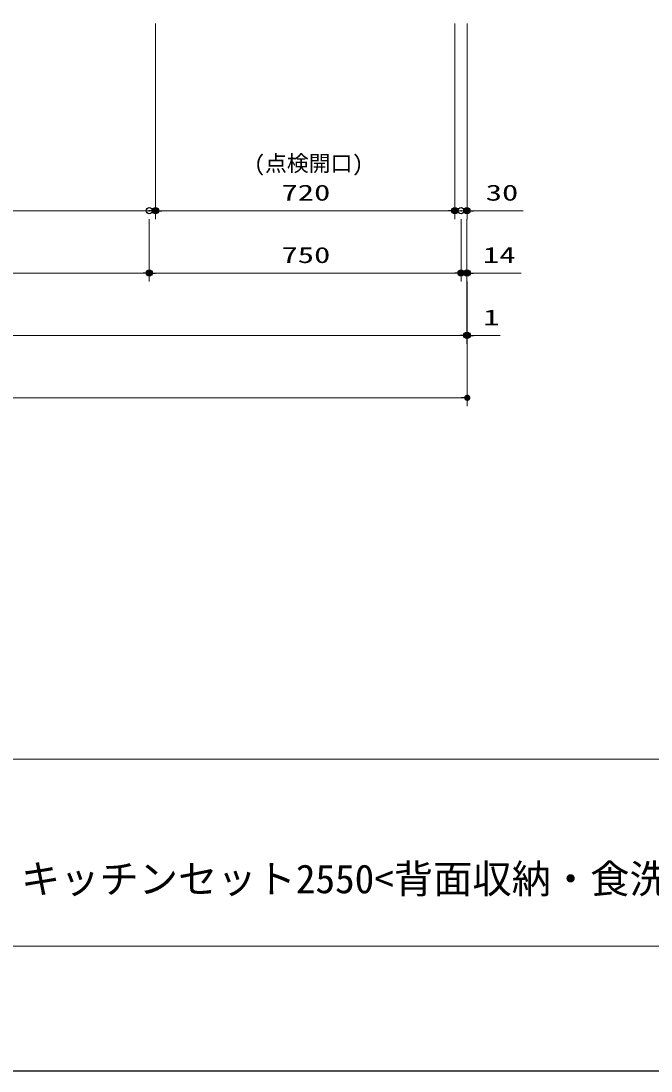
# Model space of a CAD drawing. Units: millimetres, scale not verified. Extents: x -9797 to 9797, y -4555 to 4555.
# Drawn here: x -6247 to -4732, y -4455 to -1930 of the extents above; entities that cross this region are included whole.
import ezdxf
from ezdxf.enums import TextEntityAlignment as Align

# ---------------------------------------------------------------- set-up
doc = ezdxf.new("R2010")
doc.units = ezdxf.units.MM
doc.header["$LTSCALE"] = 30
doc.header["$PDMODE"] = 32
doc.header["$PDSIZE"] = 15
for name, color, linetype, lineweight in [('0-0_0', 7, 'Continuous', 25), ('0-2_寸法ﾚｲﾔｰ', 30, 'Continuous', 13), ('0-3_DEFPOINTS', 7, 'Continuous', 25), ('0-6_図面枠', 3, 'Continuous', 15)]:
    doc.layers.add(name, color=color, linetype=linetype, lineweight=lineweight)
doc.styles.add('ＭＳ ゴシック', font='')
doc.styles.get('ＭＳ ゴシック').set_extended_font_data('MS Gothic')

# ---------------------------------------------------------------- blocks, each defined once
blk = doc.blocks.new('_DOT')
at = {"layer": '0-0_0', "color": 30}
blk.add_line((-15, 0), (-30, 0), dxfattribs=at)
for points in [[(0, 0), (-15, 0), (-14.88, 1.88)], [(0, 0), (-14.88, -1.88), (-15, 0)], [(0, 0), (-14.88, 1.88), (-14.53, 3.73)], [(0, 0), (-14.53, -3.73), (-14.88, -1.88)], [(0, 0), (-14.53, 3.73), (-13.95, 5.52)], [(0, 0), (-13.95, -5.52), (-14.53, -3.73)], [(0, 0), (-13.95, 5.52), (-13.14, 7.23)], [(0, 0), (-13.14, -7.23), (-13.95, -5.52)], [(0, 0), (-13.14, 7.23), (-12.14, 8.82)], [(0, 0), (-12.14, -8.82), (-13.14, -7.23)], [(0, 0), (-12.14, 8.82), (-10.93, 10.27)], [(0, 0), (-10.93, -10.27), (-12.14, -8.82)], [(0, 0), (-10.93, 10.27), (-9.56, 11.56)], [(0, 0), (-9.56, -11.56), (-10.93, -10.27)], [(0, 0), (-9.56, 11.56), (-8.04, 12.66)], [(0, 0), (-8.04, -12.66), (-9.56, -11.56)], [(0, 0), (-8.04, 12.66), (-6.39, 13.57)], [(0, 0), (-6.39, -13.57), (-8.04, -12.66)], [(0, 0), (-6.39, 13.57), (-4.64, 14.27)], [(0, 0), (-4.64, -14.27), (-6.39, -13.57)], [(0, 0), (-4.64, 14.27), (-2.81, 14.73)], [(0, 0), (-2.81, -14.73), (-4.64, -14.27)], [(0, 0), (-2.81, 14.73), (-0.94, 14.97)], [(0, 0), (-0.94, -14.97), (-2.81, -14.73)], [(0, 0), (-0.94, 14.97), (0.94, 14.97)], [(0, 0), (0.94, -14.97), (-0.94, -14.97)], [(0, 0), (0.94, 14.97), (2.81, 14.73)], [(0, 0), (2.81, 14.73), (4.64, 14.27)], [(0, 0), (4.64, 14.27), (6.39, 13.57)], [(0, 0), (6.39, 13.57), (8.04, 12.66)], [(0, 0), (8.04, 12.66), (9.56, 11.56)], [(0, 0), (9.56, 11.56), (10.93, 10.27)], [(0, 0), (10.93, 10.27), (12.14, 8.82)], [(0, 0), (12.14, 8.82), (13.14, 7.23)], [(0, 0), (13.14, 7.23), (13.95, 5.52)], [(0, 0), (13.95, 5.52), (14.53, 3.73)], [(0, 0), (14.53, 3.73), (14.88, 1.88)], [(0, 0), (14.88, 1.88), (15, 0)], [(0, 0), (2.81, -14.73), (0.94, -14.97)], [(0, 0), (4.64, -14.27), (2.81, -14.73)], [(0, 0), (6.39, -13.57), (4.64, -14.27)], [(0, 0), (8.04, -12.66), (6.39, -13.57)], [(0, 0), (9.56, -11.56), (8.04, -12.66)], [(0, 0), (10.93, -10.27), (9.56, -11.56)], [(0, 0), (12.14, -8.82), (10.93, -10.27)], [(0, 0), (13.14, -7.23), (12.14, -8.82)], [(0, 0), (13.95, -5.52), (13.14, -7.23)], [(0, 0), (14.53, -3.73), (13.95, -5.52)], [(0, 0), (14.88, -1.88), (14.53, -3.73)], [(0, 0), (15, 0), (14.88, -1.88)]]:
    blk.add_solid(points, dxfattribs=at)

msp = doc.modelspace()

# ---------------------------------------------------------------- linework, layer by layer
at = {"layer": '0-2_寸法ﾚｲﾔｰ'}
for p, q in [((-5923.56, -1935.93), (-5923.56, -2405.93)), ((-5923.56, -1935.93), (-5923.56, -2405.93)), ((-5203.56, -1935.93), (-5203.56, -2405.93)), ((-5203.56, -1935.93), (-5203.56, -2405.93)), ((-5173.56, -1935.93), (-5173.56, -2405.93)), ((-5938.56, -2385.93), (-6688.56, -2385.93)), ((-5218.56, -2385.93), (-5908.56, -2385.93)), ((-5218.56, -2385.93), (-5233.56, -2385.93)), ((-5173.56, -2385.93), (-5203.56, -2385.93)), ((-5173.56, -2385.93), (-5038.8, -2385.93)), ((-5158.56, -2385.93), (-5143.56, -2385.93)), ((-5938.56, -2405.93), (-5938.56, -2555.93)), ((-5938.56, -2405.93), (-5938.56, -2555.93)), ((-5188.56, -2405.93), (-5188.56, -2555.93)), ((-5188.56, -2405.93), (-5188.56, -2555.93)), ((-5174.56, -2405.93), (-5174.56, -2555.93)), ((-5953.56, -2535.93), (-6673.56, -2535.93)), ((-5203.56, -2535.93), (-5923.56, -2535.93)), ((-5203.56, -2535.93), (-5218.56, -2535.93)), ((-5174.56, -2535.93), (-5188.56, -2535.93)), ((-5174.56, -2535.93), (-5043.56, -2535.93)), ((-5159.56, -2535.93), (-5144.56, -2535.93)), ((-5174.56, -2555.93), (-5174.56, -2705.93)), ((-5174.56, -2555.93), (-5174.56, -2705.93)), ((-5173.56, -2555.93), (-5173.56, -2855.93)), ((-5173.56, -2555.93), (-5173.56, -2705.93)), ((-7707.56, -2685.93), (-5189.56, -2685.93)), ((-5189.56, -2685.93), (-5204.56, -2685.93)), ((-5174.56, -2685.93), (-5173.56, -2685.93)), ((-5173.56, -2685.93), (-5094.04, -2685.93)), ((-5158.56, -2685.93), (-5143.56, -2685.93)), ((-5188.56, -2835.93), (-7708.56, -2835.93))]:
    msp.add_line(p, q, dxfattribs=at)
at = {"layer": '0-3_DEFPOINTS'}
msp.add_line((2902.77, -4455), (-9697.23, -4455), dxfattribs=at)
for p in [(-5938.56, -2385.93), (-5938.56, -2385.93), (-5923.56, -2385.93), (-5203.56, -2385.93), (-5188.56, -2385.93), (-5174.56, -2385.93), (-5938.56, -2535.93), (-5188.56, -2535.93), (-5174.56, -2535.93), (-5173.56, -2535.93), (-5174.56, -2685.93), (-5173.56, -2685.93)]:
    msp.add_point(p, dxfattribs=at)
at = {"layer": '0-6_図面枠'}
msp.add_line((-9397.23, -3705), (2602.77, -3705), dxfattribs=at)
msp.add_lwpolyline([(-9397.23, -4155), (2602.77, -4155), (2602.77, 4155), (-9397.23, 4155)], close=True, dxfattribs=at)

# ---------------------------------------------------------------- block references
at = {"layer": '0-2_寸法ﾚｲﾔｰ', "xscale": 0.5, "yscale": 0.5}
for p in [(-5923.56, -2385.93), (-5203.56, -2385.93), (-5203.56, -2385.93), (-5938.56, -2535.93), (-5188.56, -2535.93), (-5188.56, -2535.93), (-5174.56, -2685.93), (-5174.56, -2685.93), (-5173.56, -2835.93)]:
    msp.add_blockref('_DOT', p, dxfattribs=at)
at = {"layer": '0-2_寸法ﾚｲﾔｰ', "xscale": 0.5, "yscale": 0.5, "rotation": 180}
for p in [(-5923.56, -2385.93), (-5173.56, -2385.93), (-5938.56, -2535.93), (-5174.56, -2535.93), (-5173.56, -2685.93)]:
    msp.add_blockref('_DOT', p, dxfattribs=at)

# ---------------------------------------------------------------- texts
at = {"layer": '0-2_寸法ﾚｲﾔｰ', "style": 'ＭＳ ゴシック'}
msp.add_text('(点検開口)', height=38.48, dxfattribs=at).set_placement((-5686.23, -2302.85), align=Align.BOTTOM_LEFT)
at = {"layer": '0-2_寸法ﾚｲﾔｰ', "style": 'ＭＳ ゴシック', "width": 1.5}
for s, p in [('720', (-5620.7, -2373.33)), ('30', (-5129.28, -2373.33)), ('750', (-5620.7, -2523.33)), ('14', (-5135.94, -2523.33)), ('1', (-5134.99, -2673.33))]:
    msp.add_text(s, height=38.49, dxfattribs=at).set_placement(p, align=Align.BOTTOM_LEFT)
at = {"layer": '0-6_図面枠', "style": 'ＭＳ ゴシック'}
msp.add_text('キッチンセット2550<背面収納・食洗機無>左シンク\u3000設備図面 ', height=69.27, dxfattribs=at).set_placement((-6247.23, -4048.32), align=Align.BOTTOM_LEFT)

doc.saveas('drawing.dxf')
